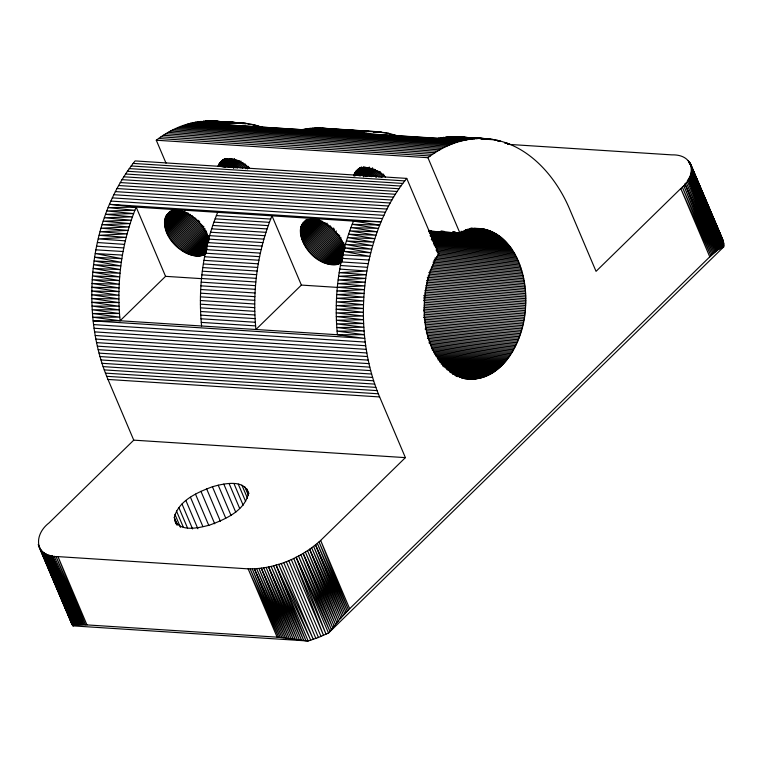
<?xml version="1.0" encoding="UTF-8"?>
<svg xmlns="http://www.w3.org/2000/svg" width="762" height="762" viewBox="0 0 762 762"><rect width="100%" height="100%" fill="white"/><g stroke="black" fill="none" stroke-linecap="round" stroke-linejoin="round"><path stroke-width="1.14" d="M464.61 378.666C503.044 383.61 524.323 339.719 525.542 307.162C527.914 276.32 515.674 233.867 480.384 228.59M201.597 326.003C197.825 287.579 202.997 248.126 217.665 212.35M301.381 285.083L255.927 329.498C252.155 291.074 257.327 251.622 271.996 215.846L301.381 285.083L337.995 287.436M205.111 254.127C184.909 263.919 151.724 229.086 170.136 211.331M341.567 262.376C322.031 271.634 298.285 247.259 300.685 227.562C311.763 205.245 342.805 233.048 344.91 248.983M166.03 163.173L156.286 140.227C167.107 131.94 179.575 125.606 192.948 122.73L438.226 138.293L453.076 136.722L484.918 138.589C525.475 140.894 555.784 175.212 570.281 210.645L596.046 271.339L680.78 188.547C696.725 176.317 695.03 154.162 671.808 154.876L507.644 144.313M470.535 379.047C417.214 369.97 414.747 290.732 438.75 253.794L406.746 178.403C396.059 191.472 387.62 206.273 381.076 221.809L353.492 221.094L136.169 207.102C121.501 242.878 116.329 282.331 120.101 320.754L337.423 334.737L364.407 334.699C366.417 356.025 371.265 377.171 379.628 396.935L405.394 457.629L320.65 540.429C301.095 558.117 274.672 569.29 248.136 568.852L57.979 556.612C34.766 557.327 33.061 535.172 49.006 522.942L133.75 440.15L405.394 457.629M200.987 278.616L165.564 276.339L136.169 207.102L109.433 204.33L381.076 221.809L379.733 225.104L353.492 221.094C338.814 256.87 333.642 296.323 337.423 334.737L364.779 338.395L93.135 320.907C87.459 265.119 99.679 205.426 135.103 160.925L406.746 178.403M342.671 254.832L369.875 256.384L343.519 251.327L370.761 252.784L344.434 247.85L371.694 249.212L345.386 244.392L372.685 245.669L346.396 240.963L373.732 242.154L347.462 237.563L374.828 238.677L348.567 234.201L375.98 235.229L349.729 230.867L377.18 231.819L350.93 227.571L378.428 228.438L352.187 224.314L379.733 225.104C365.998 259.728 361.045 297.656 364.407 334.699L337.08 331.137L364.093 330.984L336.804 327.508L363.836 327.26L336.575 323.879L363.636 323.526L336.404 320.231L363.493 319.773L336.29 316.573L363.407 316.02L336.223 312.915L363.379 312.258L336.223 309.248L363.407 308.486L336.271 305.581L363.503 304.724L336.375 301.904L363.645 300.952L336.528 298.237L363.855 297.18L336.747 294.57L364.112 293.418L337.014 290.903L364.436 289.655L337.337 287.236L364.817 285.902L337.709 283.588L365.246 282.159L338.147 279.94L365.741 278.435L338.633 276.311L366.293 274.711L339.176 272.691L366.893 271.015L339.766 269.081M174.298 517.446C178.641 500.453 197.396 492.347 212.417 486.756C223.276 483.67 245.545 478.431 248.326 494.176C243.983 511.169 225.228 519.274 210.207 524.875C199.349 527.961 177.079 533.2 174.298 517.446L177.517 525.037M385.382 177.003C377.847 168.983 358.492 161.411 353.644 175.812L362.007 167.65M223.095 159.582L219.551 163.258L218.065 166.23L225.59 158.877M722.633 239.42L689.829 162.544L723.138 240.535L723.767 246.821L718.033 249.698L709.765 256.832L349.644 608.714L339.557 619.506L328.508 633.032L318.459 637.489L308.162 641.004L72.962 625.869L70.685 621.544M166.592 215.008L170.526 211.112M219.551 163.258L223.485 159.363M166.145 215.684L170.326 211.607M219.104 163.944L223.285 159.858M165.745 216.408L171.593 210.693M218.704 164.668L224.895 158.525M165.402 217.18L172.088 210.636M218.361 165.43L225.047 158.896M165.106 217.98L172.631 210.626M164.859 218.818L173.222 210.655M218.656 166.259L226.181 158.906M164.678 219.694L174.708 209.893M219.304 166.316L226.828 158.963M164.544 220.609L175.412 209.988M220.008 166.411L227.533 159.058M164.459 221.552L176.165 210.112M220.761 166.535L228.286 159.182M164.43 222.514L176.975 210.264M221.571 166.688L229.934 158.515M164.459 223.514L177.841 210.436M222.437 166.859L230.8 158.696M164.544 224.533L178.756 210.645M223.361 167.069L231.724 158.896M164.678 225.571L179.737 210.864M224.333 167.288L232.696 159.115M164.868 226.628L181.594 210.293M225.362 167.535L234.553 158.544M165.116 227.705L182.68 210.55M227.276 166.973L234.801 159.62M165.411 228.8L182.975 211.636M228.41 167.249L235.934 159.896M165.764 229.895L184.995 211.103M229.591 167.526L237.115 160.172M166.164 231.01L185.395 212.217M231.667 167.002L238.354 160.468M166.611 232.124L186.68 212.512M232.943 167.307L239.639 160.763M167.107 233.239L188.014 212.817M233.448 168.421L240.973 161.068M167.65 234.363L188.557 213.931M235.668 167.907L241.516 162.192M168.25 235.477L189.986 214.236M237.096 168.202L242.945 162.487M168.888 236.591L190.624 215.351M239.401 167.688L243.583 163.601M169.564 237.696L192.148 215.636M240.925 167.973L245.107 163.887M170.288 238.792L192.872 216.732M242.487 168.25L245.831 164.983M171.059 239.868L193.634 217.808M244.916 167.697L246.593 166.059M171.86 240.935L195.272 218.056M245.726 168.764L248.231 166.306M172.698 241.983L196.11 219.104M247.393 168.993L249.069 167.354M173.565 243.011L196.987 220.132M174.479 244.011L198.72 220.313M175.412 244.993L199.663 221.294M176.374 245.945L199.787 223.066M177.365 246.859L200.777 223.98M178.375 247.745L201.787 224.876M179.413 248.602L202.825 225.723M180.461 249.422L203.873 226.543M181.527 250.203L204.102 228.143M182.604 250.936L205.188 228.876M183.699 251.631L205.435 230.391M184.795 252.289L206.54 231.038M185.899 252.889L206.807 232.467M187.004 253.451L207.073 233.839M188.109 253.965L207.35 235.172M133.75 440.15L107.985 379.447C100.098 360.836 95.345 340.976 93.135 320.907L120.101 320.754L165.564 276.339M189.214 254.422L208.445 235.629M190.31 254.841L208.712 236.858M191.405 255.194L208.969 238.039M192.481 255.508L209.207 239.163M193.548 255.756L208.597 241.049M194.605 255.956L208.817 242.068M195.634 256.108L207.34 244.669M196.644 256.194L207.512 245.574M197.634 256.232L206.826 247.25M198.596 256.213L206.959 248.05M199.53 256.146L207.054 248.793M200.435 256.013L206.283 250.298M201.301 255.832L206.321 250.936M202.14 255.594L206.321 251.517M202.94 255.308L206.292 252.041M203.702 254.965L206.216 252.517M204.426 254.575L206.102 252.936M302.905 223.114L306.553 219.523M355.864 171.364L358.673 168.593M302.409 223.752L306.591 219.666M355.368 172.002L359.988 167.659M301.962 224.428L306.981 219.532M354.921 172.679L359.94 167.783M301.562 225.152L307.419 219.437M354.53 173.403L360.378 167.688M301.219 225.923L307.076 220.199M354.178 174.174L361.474 166.926M300.923 226.724L307.619 220.189M353.882 174.974L361.407 167.621M300.685 227.562L309.048 219.389M300.495 228.438L309.696 219.456M354.292 175.879L363.493 166.888M300.361 229.352L311.229 218.732M354.997 175.965L364.188 166.983M300.285 230.286L311.991 218.856M356.587 175.279L364.95 167.107M300.257 231.257L312.801 218.999M357.397 175.422L365.76 167.259M300.285 232.258L313.668 219.18M358.264 175.603L366.627 167.43M300.371 233.277L314.582 219.38M359.178 175.803L367.541 167.64M300.504 234.315L316.392 218.789M360.15 176.032L369.351 167.04M300.695 235.372L316.582 219.847M362.017 175.46L369.541 168.107M300.933 236.449L317.659 220.113M363.093 175.717L370.618 168.364M301.238 237.544L319.63 219.561M363.388 176.803L372.589 167.821M301.581 238.639L319.983 220.666M365.417 176.27L372.942 168.916M301.981 239.754L321.212 220.961M366.646 176.565L374.171 169.212M302.428 240.868L322.497 221.256M368.77 176.041L375.456 169.507M302.933 241.983L323.002 222.371M370.103 176.346L375.961 170.631M303.476 243.107L324.383 222.675M371.485 176.651L377.342 170.926M304.067 244.221L325.812 222.98M373.751 176.127L378.771 171.231M304.705 245.335L327.289 223.266M375.228 176.422L380.248 171.526M305.391 246.44L327.965 224.371M375.914 177.527L380.924 172.631M306.114 247.526L328.689 225.466M378.304 176.994L381.648 173.717M306.876 248.612L330.289 225.733M379.905 177.251L383.248 173.984M307.677 249.679L331.089 226.8M381.543 177.498L384.058 175.05M308.515 250.727L331.927 227.848M309.391 251.746L333.642 228.057M310.296 252.755L334.547 229.057M311.229 253.736L334.642 230.857M312.191 254.679L336.442 230.991M313.182 255.603L336.594 232.724M314.201 256.489L337.614 233.61M315.23 257.346L338.642 234.467M316.278 258.166L339.7 235.287M317.344 258.937L339.928 236.877M318.43 259.68L341.005 237.62M319.516 260.375L341.262 239.135M320.621 261.023L341.519 240.601M321.726 261.633L342.624 241.211M322.831 262.195L342.9 242.583M323.936 262.709L344.005 243.097M325.041 263.166L344.272 244.373M326.136 263.576L344.529 245.602M327.222 263.938L344.786 246.783M328.308 264.243L345.034 247.907M329.375 264.5L344.424 249.793M330.422 264.7L343.805 251.631M331.451 264.852L343.157 253.413M332.47 264.938L343.338 254.317M333.451 264.976L343.491 255.175M334.413 264.957L342.776 256.784M335.347 264.881L342.881 257.527M336.252 264.757L342.109 259.042M337.128 264.576L342.148 259.671M337.966 264.338L342.148 260.252M338.766 264.052L342.109 260.785M339.528 263.709L342.033 261.261M340.252 263.319L341.919 261.68M220.589 162.03C229.6 154.686 242.221 161.696 249.565 168.259M167.63 213.779C184.852 203.606 205.178 223.838 209.093 240.24M205.74 253.632L206.331 253.089M156.286 140.227L427.93 157.705C444.046 145.237 464.344 137.36 484.918 138.589M429.092 231.115L459.934 233.096L470.059 229.305L479.241 228.514M86.963 624.907L57.979 556.612L85.506 624.821L56.017 556.451L84.125 624.754L54.14 556.212L82.81 624.707L52.349 555.898L80.401 624.669L50.644 555.508L79.315 624.678L49.035 555.05L78.305 624.716L47.52 554.517L76.533 624.83L46.111 553.917L75.771 624.926L44.806 553.25L75.086 625.031L72.962 625.869L40.7 549.926L73.209 625.659L41.558 550.85L73.552 625.478L42.529 551.717L73.981 625.307L43.615 552.517L75.086 625.031L86.963 624.907L277.12 637.146L308.162 641.004L276.12 565.08L310.734 640.223L278.654 564.309L313.315 639.375L281.197 563.47M302.4 129.55L309.829 128.407L319.735 128.006L379 131.797L388.782 133.36L397.593 135.922M356.73 133.055L369.113 131.54L379 131.797M262.566 127.464L260.223 127.264L262.566 127.464C249.336 122.549 234.734 121.434 220.904 124.311L195.482 122.225L192.948 122.73L464.591 140.208L438.226 138.293L467.125 139.713L440.693 137.827L469.668 139.294L443.17 137.446L472.211 138.96L445.646 137.141L474.755 138.713L448.123 136.922L477.298 138.551L450.599 136.789L479.841 138.474L453.076 136.722L482.384 138.494M136.169 207.102L108.09 207.626L134.874 210.331L106.785 210.96L133.617 213.589L105.537 214.332L132.407 216.884L104.337 217.742L131.255 220.218L103.184 221.19L130.14 223.58L102.089 224.676L129.083 226.981L101.041 228.19L128.073 230.4L100.051 231.734L127.121 233.858L99.117 235.306L126.206 237.344L98.231 238.906L125.349 240.849M210.741 121.006L195.482 122.225L223.38 123.844L198.025 121.806L225.857 123.463L200.568 121.472L228.333 123.158L203.111 121.234L230.81 122.939L205.654 121.072L233.286 122.796L208.197 120.996L238.239 122.768L210.741 121.006L235.763 122.739M507.492 144.17L509.778 144.256L507.492 144.104M505.073 143.227L507.359 143.313L505.063 143.151M122.453 255.099L95.25 253.527L121.853 258.699L94.65 257.232L121.32 262.318L94.097 260.947L120.834 265.957L93.602 264.681L120.396 269.596L93.174 268.424L120.025 273.253L92.793 272.177L119.701 276.911L92.469 275.939L119.434 280.578L92.212 279.702L119.215 284.245L92.002 283.464L119.053 287.922L91.859 287.236L118.958 291.589L91.764 291.008L118.901 295.265L91.735 294.77L118.91 298.933L91.764 298.533L118.977 302.59L91.85 302.295L119.091 306.248L91.992 306.038L119.263 309.886L92.192 309.772L119.491 313.525L92.45 313.506L119.767 317.144L92.764 317.211L120.101 320.754M219.513 121.625L243.173 123.053M341.862 258.366L369.046 260.013M95.917 249.841L123.092 251.508M248.25 124.311L252.955 124.616M253.032 125.054L255.384 125.206M341.109 261.918L368.275 263.662M487.451 138.77L455.552 136.75L489.976 139.036L480.574 138.436M245.631 123.32L213.274 121.101L240.706 122.873L215.808 121.291L218.332 121.558M317.259 127.987L381.457 132.064M322.202 128.111L333.118 129.149M337.842 129.445L344.929 129.902M349.653 130.207L356.74 130.664M361.464 130.969L368.551 131.426M373.275 131.731L380.362 132.188M467.754 137.808L476.002 138.341M480.717 138.636L487.785 139.094M490.137 139.246L492.49 139.398M226.771 122.291L220.847 121.91L223.352 122.349M231.505 122.596L238.611 123.063M242.164 123.292L248.088 123.673M314.782 128.045L369.113 131.54M231.629 122.882L233.991 123.034M242.259 123.568L245.802 123.796M337.928 129.73L341.471 129.959M349.739 130.483L353.282 130.712M361.55 131.245L365.093 131.474M373.361 132.007L376.904 132.236M381.629 132.54L386.353 132.845M467.839 138.084L471.383 138.313M480.832 138.922L483.194 139.075M489.099 139.456L494.995 139.837M312.306 128.178L366.636 131.683M386.42 133.207L388.782 133.36M495.129 140.208L497.5 140.36M309.829 128.407L364.15 131.902M307.343 128.702L361.674 132.207M390.068 134.388L393.611 134.617M304.876 129.092L359.197 132.588M392.468 135.141L396.011 135.369M190.414 123.32L462.058 140.799M187.9 123.987L459.543 141.475M185.376 124.749L457.019 142.227M182.87 125.587L454.514 143.065M180.375 126.511L452.018 143.989M177.889 127.521L449.542 144.999M175.422 128.607L447.065 146.094M172.964 129.778L444.608 147.266M170.526 131.035L442.17 148.514M168.107 132.369L439.75 149.847M165.697 133.779L437.34 151.267M163.316 135.274L434.959 152.762M160.944 136.846L432.587 154.334M158.61 138.494L430.254 155.981M133.102 163.411L404.755 180.899M131.15 165.964L402.793 183.452M129.226 168.583L400.869 186.061M127.34 171.26L398.983 188.747M125.501 173.993L397.145 191.481M123.701 176.794L395.345 194.272M121.939 179.642L393.583 197.129M120.215 182.556L391.858 200.035M118.539 185.509L390.182 202.997M116.91 188.528L388.553 206.007M115.319 191.595L386.963 209.074M113.776 194.71L385.42 212.188M112.281 197.872L383.924 215.351M110.833 201.073L382.476 218.561M474.412 228.248L481.527 228.705M470.754 228.209L483.803 229.048M471.087 228.371L484.927 229.276M471.126 228.571L473.497 228.724M471.821 228.619L486.051 229.543M471.754 228.848L487.175 229.838M469.306 228.962L488.29 230.181M467.687 229.152L489.394 230.562M467.954 229.533L490.49 230.981M465.401 229.733L491.585 231.438M465.382 230.172L492.662 231.924M464.087 230.543L493.738 232.458M463.963 231.029L494.805 233.02M216.36 215.57L270.691 219.065M460.886 231.343L495.852 233.62M461.305 231.962L496.9 234.258M429.006 230.467L431.378 230.619M440.865 231.229L444.427 231.458M452.733 231.991L455.105 232.143M429.13 230.495L431.502 230.648M440.988 231.267L443.36 231.419M452.847 232.029L455.228 232.181M459.972 232.486L497.929 234.925M428.958 231.134L498.948 235.639M428.777 231.791L499.958 236.372M429.778 232.572L500.948 237.153M215.113 218.827L269.443 222.333M429.568 233.305L501.929 237.963M430.54 234.153L502.901 238.811M430.301 234.953L503.853 239.687M430.054 235.782L504.787 240.592M213.903 222.133L268.234 225.628M430.978 236.725L505.711 241.535M431.883 237.706L506.616 242.516M431.597 238.63L507.511 243.516M212.75 225.457L267.071 228.952M431.282 239.592L508.387 244.554M432.14 240.659L509.245 245.621M432.978 241.754L510.083 246.717M433.797 242.888L510.902 247.85M211.636 228.829L265.967 232.324M433.416 243.964L511.702 249.003M434.197 245.145L512.493 250.184M434.969 246.355L513.255 251.393M210.579 232.22L264.909 235.715M435.712 247.593L514.007 252.632M436.435 248.86L514.731 253.898M435.959 250.069L515.436 255.184M209.569 235.649L263.9 239.144M436.645 251.384L516.122 256.499M437.302 252.717L516.779 257.832M208.607 239.106L262.938 242.602M437.95 254.079L517.427 259.194M437.378 255.384L518.046 260.575M436.797 256.718L518.646 261.985M207.702 242.583L262.033 246.088M434.997 257.994L519.217 263.414M434.369 259.366L519.77 264.862M206.845 246.097L261.175 249.593M433.711 260.756L520.303 266.329M433.035 262.166L520.808 267.814M433.511 263.671L521.294 269.319M206.045 249.622L260.366 253.117M432.787 265.119L521.751 270.843M432.035 266.586L522.189 272.386M96.631 246.174L123.796 247.936M205.292 253.175L259.613 256.67M431.263 268.062L522.608 273.939M430.463 269.558L522.989 275.511M429.644 271.062L523.351 277.101M204.587 256.746L258.918 260.242M428.796 272.586L523.694 278.702M429.111 274.206L524.008 280.311M203.94 260.337L258.27 263.833M428.215 275.749L524.294 281.93M427.292 277.311L524.561 283.569M203.349 263.947L257.68 267.443M427.53 278.959L524.799 285.217M426.549 280.53L525.008 286.874M202.806 267.567L257.137 271.062M426.739 282.197L525.199 288.531M426.901 283.874L525.351 290.208M425.853 285.474L525.494 291.884M202.321 271.196L256.651 274.691M425.958 287.16L525.599 293.57M426.044 288.846L525.685 295.265M201.892 274.844L256.223 278.34M424.91 290.465L525.742 296.951M424.948 292.16L525.77 298.656M201.511 278.501L255.842 281.997M424.948 293.865L525.78 300.352M423.739 295.494L525.761 302.057M201.187 282.159L255.518 285.655M423.701 297.19L525.713 303.762M423.624 298.894L525.637 305.467M200.92 285.826L255.251 289.322M423.529 300.599L525.542 307.162M424.586 302.381L525.418 308.867M200.711 289.493L255.041 292.989M424.434 304.076L525.266 310.563M424.263 305.772L525.094 312.258M424.063 307.457L524.885 313.954M200.549 293.17L254.879 296.666M423.834 309.143L524.666 315.63M423.577 310.82L524.408 317.316M200.444 296.837L254.775 300.333M424.491 312.572L524.132 318.983M424.186 314.239L523.827 320.65M200.396 300.504L254.727 304.009M423.853 315.897L523.504 322.307M423.501 317.535L523.151 323.955M200.406 304.171L254.737 307.667M424.31 319.249L522.77 325.584M425.101 320.954L522.37 327.212M200.463 307.838L254.794 311.334M424.672 322.564L521.941 328.822M425.406 324.241L521.494 330.422M200.587 311.487L254.908 314.982M426.12 325.907L521.018 332.013M425.625 327.479L520.522 333.585M425.101 329.032L519.998 335.137M200.758 315.135L255.08 318.63M426.93 330.727L519.455 336.68M426.368 332.251L518.884 338.204M200.977 318.773L255.308 322.269M426.958 333.832L518.303 339.709M427.539 335.394L517.684 341.195M201.263 322.393L255.594 325.888M428.092 336.937L517.055 342.671M427.434 338.395L516.398 344.119M429.13 339.976L515.722 345.548M429.616 341.452L515.026 346.948M428.901 342.843L514.312 348.339M430.54 344.357L513.569 349.701M430.968 345.767L512.816 351.034M93.574 324.583L365.217 342.071M431.378 347.158L512.035 352.349M431.768 348.529L511.245 353.644M432.14 349.863L510.426 354.901M94.059 328.241L365.703 345.729M433.683 351.253L509.597 356.14M434.016 352.539L508.749 357.349M94.602 331.88L366.246 349.358M434.33 353.806L507.883 358.54M435.826 355.111L506.997 359.693M436.112 356.311L506.092 360.817M95.202 335.49L366.846 352.968M437.559 357.568L505.177 361.912M437.817 358.712L504.244 362.988M438.055 359.826L503.301 364.026M439.464 360.978L502.339 365.027M95.86 339.071L367.503 356.559M439.674 362.036L501.358 366.008M441.065 363.131L500.377 366.951M441.246 364.122L499.367 367.856M96.574 342.633L368.217 360.121M442.608 365.15L498.358 368.741M442.76 366.074L497.329 369.58M444.103 367.036L496.291 370.399M445.427 367.97L495.243 371.17M97.346 346.167L368.989 363.645M446.732 368.865L494.186 371.913M446.856 369.646L493.119 372.628M448.151 370.475L492.033 373.294M449.437 371.265L490.947 373.932M449.523 371.942L489.852 374.542M98.165 349.663L369.808 367.141M450.79 372.656L488.756 375.104M452.057 373.342L487.642 375.628M453.314 373.99L486.527 376.123M452.618 374.342L454.99 374.494M454.562 374.599L485.404 376.58M454.619 375.085L484.28 377M455.857 375.618L483.146 377.38M455.838 375.933L458.21 376.085M99.041 353.13L370.684 370.608M457.095 376.123L482.003 377.723M457.143 376.504L480.87 378.028M459.562 377L479.727 378.295M459.6 377.304L478.574 378.523M462.01 377.723L477.431 378.714M462.048 377.952L476.279 378.866M462.086 378.142L475.136 378.981M462.124 378.295L473.983 379.057M464.525 378.562L472.831 379.095M99.974 356.559L371.618 374.037M100.965 359.95L372.608 377.438M102.003 363.303L373.647 380.79M103.099 366.617L374.742 384.105M104.242 369.894L375.885 387.382M105.432 373.123L377.076 390.611M106.68 376.314L378.323 393.792M107.985 379.447L379.628 396.935M97.403 242.526L124.549 244.383M340.414 265.49L367.56 267.329M460.486 137.046L464.582 137.541M329.575 128.921L331.203 129.207M721.243 237.373L722.005 238.373L693.725 172.383M291.246 559.527L323.536 635.365L293.703 558.413L326.041 634.222L296.132 557.241L329.908 631.231L298.523 556.022L331.308 629.45L300.866 554.755L332.699 627.707L303.152 553.45L335.471 624.316L305.391 552.107L336.852 622.668L307.572 550.736L338.204 621.068L309.677 549.326L340.89 617.982L311.715 547.897L342.205 616.515L313.668 546.44L343.5 615.086L315.554 544.954L346.024 612.381L317.344 543.458L347.262 611.105L319.049 541.953L348.463 609.886L320.65 540.429L349.644 608.714M277.12 637.146L248.136 568.852L278.644 637.251L250.165 568.947L280.235 637.375L252.279 568.966L281.892 637.518L254.451 568.9L285.388 637.861L256.689 568.766L287.226 638.061L258.985 568.557L289.112 638.28L261.328 568.281L293.046 638.766L263.719 567.919L295.084 639.042L266.148 567.5L297.17 639.328L268.605 566.995L301.466 639.956L271.091 566.423L303.667 640.29L273.596 565.785L305.895 640.642L276.12 565.08M709.765 256.832L680.78 188.547L710.917 255.727L682.295 187.023L712.032 254.679L683.704 185.49L713.118 253.689L685 183.966L715.194 251.898L686.2 182.442L716.175 251.098L687.286 180.927L717.118 250.365L688.248 179.422L718.899 249.098L689.105 177.937L719.719 248.564L689.839 176.46L720.509 248.098L690.458 175.022L721.947 247.374L690.953 173.603L722.595 247.117L691.324 172.212L723.205 246.936L691.572 170.85L723.9 245.478L691.696 169.535L723.9 244.173L691.686 168.25M689.096 161.563L692.753 170.297M296.132 557.241L328.508 633.032L723.767 246.821L691.572 170.85M688.238 160.639L689.629 163.906M315.554 544.954L344.776 613.705M309.677 549.326L339.557 619.506M303.152 553.45L334.089 625.993M288.76 560.603L321.012 636.461M47.52 554.517L77.381 624.764M43.615 552.517L74.486 625.164M690.448 163.582L723.519 241.697M691.563 167.011L723.776 242.916M693.687 172.393L695.068 175.641M695.982 177.813L697.363 181.061M698.278 183.223L699.659 186.471M700.573 188.643L710.222 211.379M711.137 213.55L712.518 216.799M713.442 218.961L714.813 222.209M715.737 224.38L717.109 227.628M718.033 229.791L719.404 233.039M690.458 175.022L721.252 247.698M688.248 179.422L718.033 249.698M685 183.966L714.175 252.765M427.93 157.705L459.934 233.096M286.255 561.613L318.459 637.489M283.731 562.575L315.887 638.461M246.859 488.861L248.964 493.509M244.792 486.794L248.479 495.462M241.906 485.194L247.431 498.205M238.268 484.108L245.631 501.453M233.963 483.556L243.164 505.235M229.105 483.546L239.687 508.483M261.328 568.281L291.055 638.518M223.799 484.089L235.763 512.274M254.451 568.9L283.607 637.68M218.199 485.165L231.077 515.522M212.417 486.756L225.762 518.189M206.616 488.813L220.418 521.332M200.93 491.28L214.732 523.799M195.491 494.119L208.836 525.551M190.452 497.234L202.873 526.504M185.918 500.567L197.882 528.752M182.013 504.025L192.595 528.952M178.832 507.53L187.576 528.123M176.451 510.988L183.356 527.247M174.927 514.321L180.451 527.333M175.765 522.77L176.689 524.942M174.584 520.284L175.955 523.542M52.349 555.898L81.572 624.678M57.883 589.817L59.265 593.074M60.188 595.236L61.56 598.484M38.224 544.478L51.568 575.901M52.492 578.072L66.751 611.657M67.666 613.829L70.428 620.335L70.304 619.068M38.471 545.668L72.2 624.869L40.7 549.926M268.605 566.995L299.295 639.632M693.677 172.479L695.049 175.755M695.963 177.937L697.335 181.213M698.249 183.394L699.63 186.671M700.545 188.852L701.916 192.129M499.986 140.97L497.615 140.865L499.986 140.97M260.185 126.625L257.842 126.482L260.185 126.625M257.794 125.873L255.441 125.73L257.794 125.873"/></g></svg>
